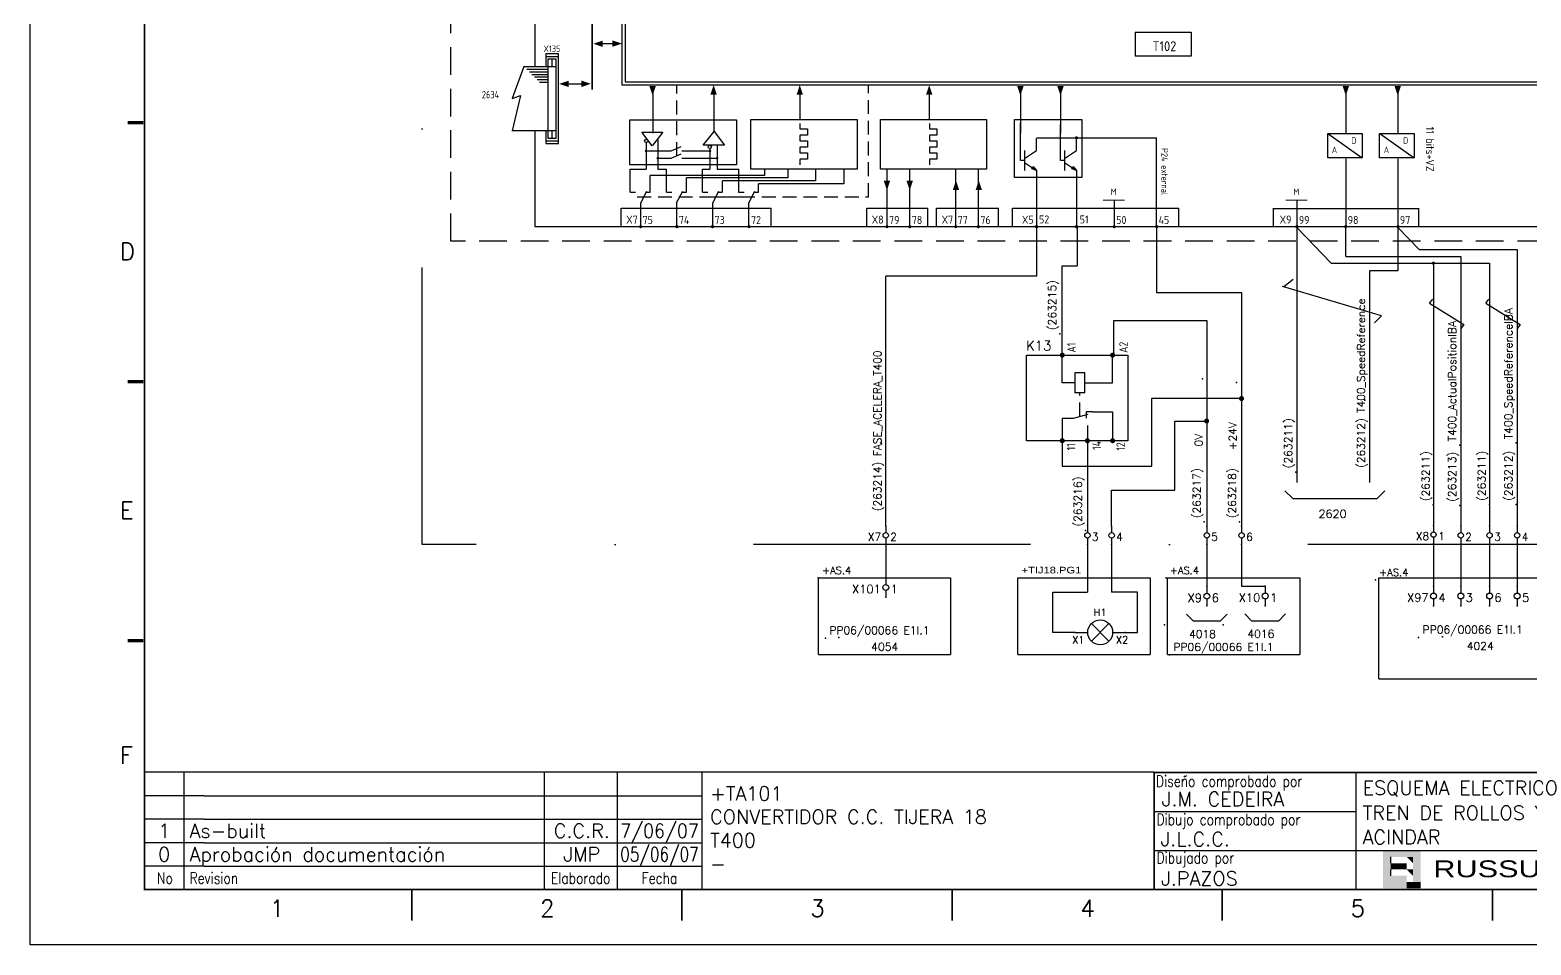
# Model space of a CAD drawing. Extents: x -25 to 1044, y -25744 to 292.
# Drawn here: x 56.4 to 327.5, y -5213.9 to -5048.8 of the extents above; entities that cross this region are included whole.
import ezdxf
from ezdxf.enums import TextEntityAlignment as Align

# ---------------------------------------------------------------- set-up
doc = ezdxf.new("R2010")
doc.units = 0
doc.header["$LTSCALE"] = 10
doc.header["$MEASUREMENT"] = 0
for name, pattern in [('DASHDOT', [1, 0.5, -0.25, 0, -0.25]), ('DASHED', [0.75, 0.5, -0.25]), ('HIDDEN', [0.375, 0.25, -0.125]), ('LTY1', [0])]:
    doc.linetypes.add(name, pattern=pattern)
doc.layers.get('0').update_dxf_attribs({"linetype": 'CONTINUOUS'})
for name, color, linetype in [('1', 7, 'CONTINUOUS'), ('10', 5, 'CONTINUOUS'), ('2', 7, 'CONTINUOUS'), ('3', 8, 'CONTINUOUS'), ('6', 7, 'DASHDOT'), ('8', 1, 'CONTINUOUS'), ('9', 6, 'CONTINUOUS'), ('ATRIBUTOS', 6, 'CONTINUOUS'), ('DIBUJO', 7, 'CONTINUOUS'), ('NODE', 7, 'CONTINUOUS')]:
    doc.layers.add(name, color=color, linetype=linetype)
doc.styles.add('DIN', font='DIN.shx', dxfattribs={"width": 0.85})
doc.styles.add('HELVETICA', font='HELV.SHX')
doc.styles.add('ISO', font='ISO')
doc.styles.add('LABEL', font='SIMPLEX', dxfattribs={"width": 0.8, "height": 4})
doc.styles.add('ROMANS', font='romans')
doc.styles.get("Standard").update_dxf_attribs({"font": 'simplex'})

# ---------------------------------------------------------------- blocks, each defined once
blk = doc.blocks.new('NOD', base_point=(237.5, 170))
at = {"layer": 'NODE'}
blk.add_point((237.5, 170), dxfattribs=at)
blk = doc.blocks.new('$PP313')
at = {"layer": '2'}
blk.add_blockref('NOD', (0, 0), dxfattribs=at)
at = {"layer": '8'}
blk.add_attdef('1A', (1, -3.325), '', height=2.15, dxfattribs=at)
at = {"layer": '9'}
blk.add_attdef('ID', (1, 1), '', height=2.15, dxfattribs=at)
blk = doc.blocks.new('ITEM')
at = {"layer": 'ATRIBUTOS', "style": 'HELVETICA', "width": 1.2}
blk.add_attdef('ITEM', (0, 1.25), '', height=2.5, dxfattribs=at)
blk = doc.blocks.new('$081001')
at = {"layer": '2'}
for p, q in [((0, 0), (3.75, 0)), ((4.85, -2.65), (10.15, 2.65)), ((4.85, 2.65), (10.15, -2.65)), ((11.25, 0), (15, 0))]:
    blk.add_line(p, q, dxfattribs=at)
blk.add_circle((7.5, 0), 3.75, dxfattribs=at)
for p in [(0, 0), (15, 0)]:
    blk.add_blockref('NOD', p, dxfattribs=at)
at = {"layer": '8'}
blk.add_attdef('1A', text='', height=2.15, dxfattribs=at).set_placement((2.75, -3.32), align=Align.RIGHT)
blk.add_attdef('2A', (12.25, -3.32), '', height=2.15, dxfattribs=at)
at = {"layer": '9'}
blk.add_attdef('ID', text='', height=2.15, dxfattribs=at).set_placement((7.5, 4.93), align=Align.CENTER)
blk = doc.blocks.new('$$PLD12C')
for p, q in [((0, 2.5), (0, 0.75)), ((0, -0.75), (0, -2.5))]:
    blk.add_line(p, q)
at = {"layer": '2'}
blk.add_circle((0, 0), 0.75, dxfattribs=at)
for p in [(0, 2.5), (0, -2.5)]:
    blk.add_blockref('NOD', p, dxfattribs=at)
at = {"layer": '8'}
blk.add_attdef('*A', (1.25, -1.5), '', height=2.15, dxfattribs=at)
at = {"layer": '9'}
blk.add_attdef('ID', text='', height=2.15, dxfattribs=at).set_placement((-1.25, -1.5), align=Align.RIGHT)
blk = doc.blocks.new('newcajec')
at = {"layer": '1'}
for p, q in [((179.4, 20.85), (0.13, 20.85)), ((7, 20.85), (7, 0)), ((71, 20.85), (71, 0)), ((84, 20.85), (84, 0.09)), ((99, 20.85), (99, 0)), ((184.64, 20.18), (184.81, 20.01)), ((184.81, 20.01), (185.18, 20.25)), ((215.2, 20.8), (215.2, 0)), ((10.6, 16.64), (0, 16.64)), ((10.6, 16.64), (99, 16.64)), ((179.4, 13.87), (215.2, 13.87)), ((10.6, 12.48), (0, 12.48)), ((10.6, 12.48), (99, 12.48)), ((10.6, 8.32), (0, 8.32)), ((10.6, 8.32), (99, 8.32)), ((179.4, 6.93), (267.63, 6.93)), ((10.6, 4.16), (0, 4.16)), ((10.6, 4.16), (99, 4.16))]:
    blk.add_line(p, q, dxfattribs=at)
at = {"layer": '1', "const_width": 0.3}
blk.add_lwpolyline([(0, 0), (0, 272.5), (383, 272.5), (383, 0)], close=True, dxfattribs=at)
at = {"layer": '1'}
for points in [[(-2.99, 136.23, 0.6, 0.6, 0), (-0.18, 136.23, 0.6, 0.6, 0)], [(-2.99, 90.23, 0.6, 0.6, 0), (-0.18, 90.23, 0.6, 0.6, 0)], [(-2.99, 44.23, 0.6, 0.6, 0), (-0.18, 44.23, 0.6, 0.6, 0)], [(383, 20.8, 0.3, 0.3, 0), (179.4, 20.8, 0.3, 0.3, 0), (179.4, 0, 0.3, 0.3, 0)], [(47.5, -5.5, 0.3, 0.3, 0), (47.5, -0.09, 0.3, 0.3, 0)], [(95.5, -5.5, 0.3, 0.3, 0), (95.5, -0.09, 0.3, 0.3, 0)], [(143.5, -5.5, 0.3, 0.3, 0), (143.5, -0.09, 0.3, 0.3, 0)], [(191.5, -5.5, 0.3, 0.3, 0), (191.5, -0.09, 0.3, 0.3, 0)], [(239.5, -5.5, 0.3, 0.3, 0), (239.5, -0.09, 0.3, 0.3, 0)]]:
    blk.add_lwpolyline(points, format="xyseb", dxfattribs=at)
at = {"layer": '2', "color": 14}
for p, q in [((221.42, 4.69), (221.42, 5.81)), ((221.42, 2.47), (221.42, 3.58))]:
    blk.add_line(p, q, dxfattribs=at)
for points in [[(220.05, 5.81), (220.05, 6.92), (226.74, 5.81), (226.74, 6.92)], [(221.42, 2.47), (220.05, 2.47), (221.42, 5.81), (220.05, 5.81)], [(224.25, 5.81), (225.37, 5.81), (225.37, 4.69)], [(225.37, 5.81), (226.74, 5.81), (225.37, 1.35), (226.74, 1.35)], [(221.42, 4.69), (224.25, 4.69), (221.42, 3.58), (224.25, 3.58)], [(224.25, 3.58), (225.37, 3.58), (225.37, 2.47)], [(224.25, 0.24), (224.25, 2.47), (220.05, 0.24), (220.05, 2.47)], [(226.74, 1.35), (226.74, 0.24), (224.25, 1.35), (224.25, 0.24)]]:
    blk.add_solid(points, dxfattribs=at)
at = {"layer": '1', "style": 'ROMANS'}
for s, p in [('D', (-4.37, 111.84)), ('E', (-4.37, 65.84)), ('F', (-4.37, 22.34)), ('1', (22.29, -4.82)), ('2', (70.29, -4.82)), ('3', (118.29, -4.82)), ('4', (166.29, -4.82)), ('5', (214.29, -4.82))]:
    blk.add_text(s, height=3, dxfattribs=at).set_placement(p)
at = {"layer": '1', "style": 'LABEL', "width": 0.8}
for s, p in [('Diseno comprobado por', (179.73, 18.27)), ('Dibujo comprobado por', (179.81, 11.47)), ('Dibujado por', (179.83, 4.64)), ('No', (2.23, 1.05)), ('Revision', (8, 1.05))]:
    blk.add_text(s, height=2, dxfattribs=at).set_placement(p)
for s, p in [('Elaborado', (77.5, 1.05)), ('Fecha', (91.5, 1.05))]:
    blk.add_text(s, height=2, dxfattribs=at).set_placement(p, align=Align.CENTER)
at = {"layer": '10', "style": 'ROMANS'}
for tag, p in [('REV41', (3.5, 18.74)), ('REV43', (77.7, 18.74)), ('REV31', (3.5, 14.58)), ('REV33', (77.7, 14.58)), ('REV21', (3.5, 10.42)), ('REV23', (77.7, 10.42)), ('REV11', (3.5, 6.27)), ('REV13', (77.7, 6.27))]:
    blk.add_attdef(tag, text='', height=2.5, dxfattribs=at).set_placement(p, align=Align.MIDDLE)
for tag, p, height in [('REV42', (8, 17.49), 2.5), ('DOCUMENTTYPE', (216.43, 16.8), 2.5), ('NOTA', (305.32, 15.8), 3), ('SHEETNAME1', (100.5, 15.83), 2.5), ('DESIGNCHECK', (180.74, 14.83), 2.5), ('REV32', (8, 13.33), 2.5), ('SHEETNAME2', (100.5, 11.67), 2.5), ('OBJECT', (216.43, 12.4), 2.5), ('REV22', (8, 9.17), 2.5), ('ORDER', (305.32, 7.3), 4.5), ('SHEETNAME3', (100.5, 7.51), 2.5), ('DRAWINGCHECK', (180.53, 7.71), 2.5), ('CUSTOMER', (216.43, 8.08), 2.5), ('REV12', (8, 5.01), 2.5), ('SHEETNAME4', (100.5, 3.35), 2.5), ('DOCUMENT_ID', (305.32, 0.93), 4.4), ('USER', (180.63, 0.71), 2.5), ('DEPARTMENT', (271.93, 1.05), 2.5)]:
    blk.add_attdef(tag, p, '', height=height, dxfattribs=at)
for tag, width, p, p2 in [('REV44', 1.221199, (84.53, 17.49), (98.48, 17.49)), ('REV34', 1.221199, (84.53, 13.33), (98.48, 13.33)), ('REV24', 1.221199, (84.53, 9.17), (98.48, 9.17)), ('REV14', 1.221199, (84.53, 5.01), (98.48, 5.01)), ('CREATED2', 7.039915, (282.71, 1.05), (301.14, 1.05))]:
    blk.add_attdef(tag, text='', height=2.5, dxfattribs=dict(at, width=width)).set_placement(p, p2, align=Align.FIT)
for tag, p in [('SHEET', (382, 7.43)), ('NEXTSHEET', (382, 0.5))]:
    blk.add_attdef(tag, text='', height=2.5, dxfattribs=at).set_placement(p, align=Align.RIGHT)
at = {"layer": 'DIBUJO', "color": 14, "style": 'HELVETICA', "width": 1.3}
blk.add_text('RUSSULA S.A.', height=3, dxfattribs=at).set_placement((229, 2.19))
blk = doc.blocks.new('PAGINA')
at = {"layer": '2'}
blk.add_blockref('NOD', (-1, -1), dxfattribs=at)
at = {"layer": '8', "style": 'ROMANS'}
blk.add_attdef('NPA', (0, -4.325), '', height=2, dxfattribs=at)
at = {"layer": '9', "style": 'ROMANS'}
blk.add_attdef('NP', (0, 0), '', height=2, dxfattribs=at)

msp = doc.modelspace()

# ---------------------------------------------------------------- linework, layer by layer
at = {"linetype": 'DASHED'}
for p, q in [((132.4, -5086.85), (132.4, -5015.16)), ((427.53, -5086.85), (132.4, -5086.85))]:
    msp.add_line(p, q, dxfattribs=at)
at = {"color": 3}
for p, q in [((163.33, -5058.68), (163.33, -5041.47)), ((163.9, -5042.05), (163.9, -5058.1)), ((256.01, -5049.12), (266.12, -5049.12)), ((256.01, -5049.12), (256.01, -5053.46)), ((266.12, -5049.12), (266.12, -5053.46)), ((266.12, -5053.46), (256.01, -5053.46)), ((163.9, -5058.1), (388.25, -5058.1)), ((388.83, -5058.68), (163.33, -5058.68)), ((163.15, -5080.9), (174.13, -5080.9)), ((163.15, -5084.25), (163.15, -5080.9)), ((171.18, -5080.9), (190.28, -5080.9)), ((190.28, -5084.25), (190.28, -5080.9)), ((207.56, -5080.9), (218.54, -5080.9)), ((207.56, -5084.25), (207.56, -5080.9)), ((218.54, -5084.25), (218.54, -5080.9)), ((220.1, -5080.9), (231.34, -5080.9)), ((220.1, -5084.25), (220.1, -5080.9)), ((231.34, -5084.25), (231.34, -5080.9)), ((233.86, -5080.9), (263.87, -5080.9)), ((233.86, -5084.25), (233.86, -5080.9)), ((263.87, -5084.25), (263.87, -5080.9)), ((281, -5084.25), (281, -5080.93)), ((281, -5080.95), (307.18, -5080.95)), ((307.22, -5084.25), (307.22, -5080.93)), ((236.37, -5107.44), (254.65, -5107.44)), ((236.37, -5122.9), (236.37, -5107.44)), ((254.65, -5107.44), (254.65, -5122.9)), ((254.65, -5122.9), (236.37, -5122.9))]:
    msp.add_line(p, q, dxfattribs=at)
for p, q in [((149.54, -5053.05), (149.54, -5055.36)), ((151.85, -5053.05), (149.54, -5053.05)), ((151.85, -5069.23), (151.85, -5053.05)), ((145.57, -5055.35), (151.4, -5055.35)), ((149.54, -5053.51), (151.85, -5053.51)), ((150, -5068.31), (150, -5053.97)), ((150, -5053.97), (151.39, -5053.97)), ((151.39, -5053.97), (151.39, -5068.31)), ((150, -5055.89), (146.13, -5055.89)), ((149.97, -5056.36), (146.59, -5056.36)), ((149.93, -5056.82), (147.06, -5056.82)), ((149.9, -5057.28), (147.52, -5057.28)), ((149.86, -5057.74), (147.98, -5057.74)), ((149.83, -5058.21), (148.44, -5058.21)), ((168.87, -5060.23), (168.87, -5067.38)), ((179.88, -5060.23), (179.88, -5064.93)), ((195.43, -5060.23), (195.43, -5064.93)), ((218.82, -5060.23), (218.82, -5064.93)), ((235.28, -5060.23), (235.28, -5067.38)), ((242.51, -5060.23), (242.51, -5067.38)), ((294.07, -5060.23), (294.07, -5067.38)), ((303.43, -5060.23), (303.43, -5067.38)), ((179.88, -5062.4), (179.88, -5067.11)), ((235.29, -5072.31), (235.29, -5065.57)), ((242.51, -5072.31), (242.51, -5065.8)), ((143.44, -5066.87), (151.4, -5066.87)), ((149.54, -5066.92), (149.54, -5069.23)), ((149.54, -5068.77), (151.85, -5068.77)), ((149.54, -5069.23), (151.85, -5069.23)), ((151.39, -5068.31), (150, -5068.31)), ((166.92, -5067.22), (170.71, -5067.22)), ((168.78, -5069.65), (166.92, -5067.22)), ((170.71, -5067.22), (168.78, -5069.65)), ((178, -5069.52), (179.94, -5067.08)), ((179.94, -5067.08), (181.8, -5069.52)), ((181.8, -5069.52), (178, -5069.52)), ((294.07, -5071.98), (294.07, -5084.23)), ((303.43, -5071.98), (303.43, -5084.23)), ((252.21, -5079.46), (252.21, -5084.14)), ((285.19, -5079.46), (285.19, -5084.14)), ((238.18, -5084.25), (238.18, -5093.19)), ((238.18, -5084.25), (238.18, -5090.86)), ((285.19, -5084.39), (291.39, -5090.87)), ((294.03, -5089.63), (294.03, -5084.25)), ((303.43, -5084.39), (307.27, -5088.4)), ((291.39, -5090.87), (313.35, -5090.87)), ((294.03, -5089.63), (314.8, -5089.63)), ((307.27, -5088.4), (324.99, -5088.4)), ((309.88, -5090.87), (309.88, -5135.84)), ((313.35, -5090.87), (320.01, -5090.87)), ((314.8, -5089.63), (314.8, -5135.84)), ((320.01, -5090.87), (320.01, -5135.84)), ((324.99, -5088.4), (324.99, -5135.84)), ((309.16, -5098.06), (309.73, -5097.32)), ((309.16, -5098.06), (315.38, -5101.91)), ((319.32, -5098.06), (319.89, -5097.32)), ((319.32, -5098.06), (325.54, -5101.91)), ((315.38, -5101.91), (314.9, -5102.56)), ((325.54, -5101.91), (325.07, -5102.56)), ((242.83, -5112.45), (242.83, -5107.44)), ((251.92, -5112.45), (251.92, -5107.44)), ((248.29, -5112.45), (251.92, -5112.45)), ((244.88, -5118.81), (247.51, -5118.1)), ((247.15, -5117.67), (247.15, -5118.81)), ((248.29, -5117.67), (247.15, -5117.67)), ((248.29, -5117.67), (251.92, -5117.67)), ((251.92, -5117.67), (251.92, -5122.9)), ((242.83, -5118.81), (244.88, -5118.81)), ((242.83, -5118.81), (242.83, -5122.9)), ((284.45, -5133.35), (283.05, -5131.96)), ((284.45, -5133.35), (299.69, -5133.35)), ((299.69, -5133.35), (301.09, -5131.96)), ((279.49, -5151.46), (279.49, -5152.7)), ((266.48, -5155.43), (265.25, -5154.2)), ((266.48, -5155.43), (271.4, -5155.43)), ((271.4, -5155.43), (272.63, -5154.2)), ((277.03, -5155.39), (275.8, -5154.16)), ((277.03, -5155.39), (281.94, -5155.39)), ((281.94, -5155.39), (283.17, -5154.16))]:
    msp.add_line(p, q)
at = {"linetype": 'Continuous'}
for p, q in [((145.57, -5055.35), (143.46, -5061.14)), ((145.01, -5060.56), (143.46, -5066.93)), ((143.46, -5061.14), (145.01, -5060.56)), ((245.1, -5112.45), (242.83, -5112.45)), ((246.92, -5110.63), (245.1, -5110.63)), ((245.1, -5110.63), (245.1, -5114.26)), ((246.92, -5114.26), (246.92, -5110.63)), ((246.92, -5112.45), (248.29, -5112.45)), ((246.92, -5114.26), (245.1, -5114.26)), ((247.38, -5120.17), (247.38, -5122.45))]:
    msp.add_line(p, q, dxfattribs=at)
at = {"linetype": 'LTY1'}
for p, q in [((238.18, -5070.49), (238.18, -5068.35)), ((238.2, -5068.21), (259.87, -5068.21)), ((245.4, -5070.49), (245.4, -5068.47)), ((236.01, -5071.94), (238.18, -5070.49)), ((236.01, -5070.49), (236.01, -5074.1)), ((243.23, -5071.94), (245.4, -5070.49)), ((243.23, -5070.49), (243.23, -5074.1)), ((236.01, -5072.31), (235.29, -5072.31)), ((236.01, -5072.66), (238.18, -5074.1)), ((237.31, -5073.82), (237.6, -5073.38)), ((238.18, -5074.1), (237.31, -5073.82)), ((237.6, -5073.38), (238.18, -5074.1)), ((238.18, -5074.11), (238.18, -5084.25)), ((243.23, -5072.31), (242.51, -5072.31)), ((243.23, -5072.66), (245.4, -5074.1)), ((244.53, -5073.82), (244.82, -5073.38)), ((245.4, -5074.1), (244.53, -5073.82)), ((244.82, -5073.38), (245.4, -5074.1)), ((245.4, -5074.13), (245.4, -5084.25))]:
    msp.add_line(p, q, dxfattribs=at)
at = {"color": 0}
msp.add_line((147.59, -5084.25), (418.67, -5084.25), dxfattribs=at)
at = {"linetype": 'HIDDEN'}
msp.add_line((246.01, -5118.5), (246.01, -5114.26), dxfattribs=at)
for points in [[(157.94, -5041.14, 0.289, 0.289, 0), (157.94, -5059.52, 0.289, 0.289, 0)], [(158.12, -5051.23, 0, 1.16, 0), (159.85, -5051.23, 1.16, 1.16, 0)], [(163.3, -5051.21, 0, 1.16, 0), (161.56, -5051.21, 1.16, 1.16, 0)], [(150.69, -5053.97, 0.231, 0.231, 0), (150.69, -5055.36, 0.231, 0.231, 0)], [(151.98, -5058.48, 0, 1.16, 0), (153.71, -5058.48, 1.16, 1.16, 0)], [(157.71, -5058.46, 0, 1.16, 0), (155.98, -5058.46, 1.16, 1.16, 0)], [(168.84, -5060.6, 0, 1.16, 0), (168.84, -5058.87, 1.16, 1.16, 0)], [(179.86, -5058.69, 0, 1.16, 0), (179.86, -5060.43, 1.16, 1.16, 0)], [(195.42, -5058.69, 0, 1.16, 0), (195.42, -5060.43, 1.16, 1.16, 0)], [(218.8, -5058.69, 0, 1.16, 0), (218.8, -5060.43, 1.16, 1.16, 0)], [(235.26, -5060.6, 0, 1.16, 0), (235.26, -5058.87, 1.16, 1.16, 0)], [(242.52, -5060.6, 0, 1.16, 0), (242.52, -5058.87, 1.16, 1.16, 0)], [(294.05, -5060.6, 0, 1.16, 0), (294.05, -5058.87, 1.16, 1.16, 0)], [(303.41, -5060.6, 0, 1.16, 0), (303.41, -5058.87, 1.16, 1.16, 0)], [(150.69, -5066.92, 0.231, 0.231, 0), (150.69, -5068.31, 0.231, 0.231, 0)], [(211.17, -5077.7, 0, 1.16, 0), (211.17, -5075.97, 1.16, 1.16, 0)], [(215.28, -5077.7, 0, 1.16, 0), (215.28, -5075.97, 1.16, 1.16, 0)], [(223.64, -5075.91, 0, 1.16, 0), (223.64, -5077.65, 1.16, 1.16, 0)], [(227.75, -5075.91, 0, 1.16, 0), (227.75, -5077.65, 1.16, 1.16, 0)]]:
    msp.add_lwpolyline(points, format="xyseb")
for points in [[(245.25, -5068.21, 0.289, 0.289, 1), (245.54, -5068.21, 0.289, 0.289, 1)], [(166.53, -5084.25, 0.289, 0.289, 1), (166.82, -5084.25, 0.289, 0.289, 1)], [(173.08, -5084.25, 0.289, 0.289, 1), (173.37, -5084.25, 0.289, 0.289, 1)], [(179.52, -5084.25, 0.289, 0.289, 1), (179.81, -5084.25, 0.289, 0.289, 1)], [(186.11, -5084.25, 0.289, 0.289, 1), (186.4, -5084.25, 0.289, 0.289, 1)], [(211.04, -5084.25, 0.289, 0.289, 1), (211.32, -5084.25, 0.289, 0.289, 1)], [(215.15, -5084.25, 0.289, 0.289, 1), (215.44, -5084.25, 0.289, 0.289, 1)], [(223.43, -5084.25, 0.289, 0.289, 1), (223.71, -5084.25, 0.289, 0.289, 1)], [(227.54, -5084.25, 0.289, 0.289, 1), (227.83, -5084.25, 0.289, 0.289, 1)], [(238.03, -5084.25, 0.289, 0.289, 1), (238.32, -5084.25, 0.289, 0.289, 1)], [(245.25, -5084.25, 0.289, 0.289, 1), (245.54, -5084.25, 0.289, 0.289, 1)], [(252.07, -5084.25, 0.289, 0.289, 1), (252.36, -5084.25, 0.289, 0.289, 1)], [(259.72, -5084.25, 0.289, 0.289, 1), (260.01, -5084.25, 0.289, 0.289, 1)], [(285.05, -5084.25, 0.289, 0.289, 1), (285.34, -5084.25, 0.289, 0.289, 1)], [(293.88, -5084.25, 0.289, 0.289, 1), (294.17, -5084.25, 0.289, 0.289, 1)], [(303.31, -5084.25, 0.289, 0.289, 1), (303.6, -5084.25, 0.289, 0.289, 1)], [(309.73, -5090.86, 0.289, 0.289, 1), (310.02, -5090.86, 0.289, 0.289, 1)]]:
    msp.add_lwpolyline(points, format="xyseb", close=True)
at = {"linetype": 'Continuous'}
for points in [[(242.83, -5107.67, 0.455, 0.455, 1), (242.83, -5107.22, 0.455, 0.455, 1)], [(251.92, -5107.67, 0.455, 0.455, 1), (251.92, -5107.22, 0.455, 0.455, 1)], [(275.2, -5115.52, 0.455, 0.455, 1), (275.2, -5115.06, 0.455, 0.455, 1)], [(268.91, -5119.56, 0.455, 0.455, 1), (268.91, -5119.11, 0.455, 0.455, 1)], [(242.83, -5123.13, 0.455, 0.455, 1), (242.83, -5122.67, 0.455, 0.455, 1)], [(247.38, -5123.13, 0.455, 0.455, 1), (247.38, -5122.67, 0.455, 0.455, 1)], [(251.92, -5123.13, 0.455, 0.455, 1), (251.92, -5122.67, 0.455, 0.455, 1)]]:
    msp.add_lwpolyline(points, format="xyseb", close=True, dxfattribs=at)
at = {"layer": '2', "linetype": 'DASHDOT', "ltscale": 10}
for p, q in [((127.24, -5141.61), (127.24, -4968.17)), ((437.27, -5141.61), (127.24, -5141.61))]:
    msp.add_line(p, q, dxfattribs=at)
at = {"layer": '2'}
for p, q in [((159.14, -5051.21), (161.57, -5051.21)), ((153.73, -5058.46), (155.98, -5058.46)), ((195.46, -5065.63), (195.46, -5066.6)), ((195.46, -5066.6), (196.8, -5066.6)), ((196.8, -5066.6), (196.8, -5067.72)), ((218.84, -5065.63), (218.84, -5066.6)), ((218.84, -5066.6), (220.18, -5066.6)), ((220.18, -5066.6), (220.18, -5067.72)), ((167.7, -5069.08), (167.7, -5073.89)), ((169.77, -5068.53), (169.77, -5073.89)), ((196.8, -5067.72), (195.46, -5067.72)), ((195.46, -5067.79), (195.46, -5068.76)), ((195.46, -5068.76), (196.8, -5068.76)), ((196.8, -5068.76), (196.8, -5069.88)), ((220.18, -5067.72), (218.84, -5067.72)), ((218.84, -5067.79), (218.84, -5068.76)), ((218.84, -5068.76), (220.18, -5068.76)), ((220.18, -5068.76), (220.18, -5069.88)), ((259.87, -5084.28), (259.87, -5068.21)), ((290.8, -5067.46), (297.02, -5071.82)), ((300.16, -5067.46), (306.38, -5071.82)), ((167.71, -5070.58), (172.22, -5070.58)), ((169.77, -5071.89), (172.22, -5071.89)), ((172.22, -5070.58), (174.01, -5069.8)), ((172.22, -5071.89), (174.01, -5071.11)), ((174.11, -5070.58), (179.2, -5070.58)), ((174.14, -5071.89), (180.55, -5071.89)), ((179.2, -5070.16), (179.2, -5073.89)), ((180.53, -5069.57), (180.53, -5073.89)), ((196.8, -5069.88), (195.46, -5069.88)), ((195.46, -5069.95), (195.46, -5070.92)), ((195.46, -5070.92), (196.8, -5070.92)), ((196.8, -5070.92), (196.8, -5072.04)), ((220.18, -5069.88), (218.84, -5069.88)), ((218.84, -5069.95), (218.84, -5070.92)), ((218.84, -5070.92), (220.18, -5070.92)), ((220.18, -5070.92), (220.18, -5072.04)), ((164.81, -5078.05), (164.81, -5073.89)), ((164.81, -5073.89), (167.7, -5073.89)), ((169.77, -5073.89), (171.37, -5073.89)), ((171.37, -5078.05), (171.37, -5073.89)), ((177.83, -5078.05), (177.83, -5073.89)), ((177.83, -5073.89), (179.2, -5073.89)), ((180.53, -5073.89), (184.39, -5073.89)), ((184.39, -5078.05), (184.39, -5073.89)), ((189.06, -5073.84), (189.06, -5074.99)), ((193.24, -5073.85), (193.24, -5075.42)), ((196.8, -5072.04), (195.46, -5072.04)), ((195.46, -5072.11), (195.46, -5073.08)), ((198.29, -5073.85), (198.29, -5075.96)), ((203.38, -5073.85), (203.38, -5076.55)), ((211.21, -5084.16), (211.21, -5073.86)), ((215.32, -5084.16), (215.32, -5073.86)), ((220.18, -5072.04), (218.84, -5072.04)), ((218.84, -5072.11), (218.84, -5073.08)), ((223.6, -5084.16), (223.6, -5073.86)), ((227.71, -5084.16), (227.71, -5073.86)), ((189.06, -5074.99), (168.42, -5074.99)), ((168.42, -5078.05), (168.42, -5074.99)), ((193.24, -5075.42), (174.95, -5075.42)), ((174.95, -5078.05), (174.95, -5075.42)), ((198.29, -5075.96), (181.44, -5075.96)), ((181.44, -5078.05), (181.44, -5075.96)), ((203.38, -5076.55), (187.98, -5076.55)), ((187.98, -5078.05), (187.98, -5076.55)), ((164.81, -5078.05), (165.78, -5078.05)), ((166.69, -5079.95), (167.81, -5077.83)), ((166.69, -5084.28), (166.69, -5079.99)), ((167.53, -5078.05), (168.41, -5078.05)), ((171.36, -5078.05), (172.33, -5078.05)), ((173.18, -5079.95), (174.3, -5077.83)), ((173.2, -5084.09), (173.2, -5079.99)), ((174.08, -5078.05), (174.96, -5078.05)), ((177.83, -5078.05), (178.8, -5078.05)), ((179.71, -5079.95), (180.83, -5077.83)), ((179.72, -5084.28), (179.72, -5079.99)), ((180.55, -5078.05), (181.43, -5078.05)), ((184.38, -5078.05), (185.35, -5078.05)), ((186.2, -5079.95), (187.32, -5077.83)), ((186.22, -5084.09), (186.22, -5079.99)), ((187.11, -5078.05), (187.99, -5078.05)), ((303.43, -5080.95), (303.43, -5092.24)), ((259.87, -5084.25), (259.87, -5089.7)), ((303.43, -5092.24), (298.3, -5092.24)), ((241.14, -5150.22), (247.38, -5150.22)), ((241.14, -5157.5), (241.14, -5150.22)), ((256.44, -5157.5), (256.44, -5150.22)), ((245.18, -5157.5), (241.14, -5157.5)), ((254.18, -5157.5), (256.44, -5157.5))]:
    msp.add_line(p, q, dxfattribs=at)
at = {"layer": '2', "linetype": 'HIDDEN'}
for p, q in [((173.22, -5071.48), (173.22, -5058.68)), ((207.85, -5078.89), (207.85, -5058.68)), ((166.07, -5078.89), (207.85, -5078.89)), ((179.09, -5078.89), (187.32, -5078.89))]:
    msp.add_line(p, q, dxfattribs=at)
at = {"layer": '2', "color": 7}
for p, q in [((285.19, -5084.02), (285.19, -5130.47)), ((298.3, -5092.24), (298.3, -5130.47)), ((300.51, -5100.33), (282.62, -5095.07)), ((282.87, -5095.07), (284.51, -5093.76)), ((299.2, -5101.64), (300.51, -5100.33))]:
    msp.add_line(p, q, dxfattribs=at)
at = {"layer": '2'}
for points in [[(164.71, -5064.97), (183.97, -5064.97), (183.97, -5073.11), (164.71, -5073.11)], [(186.6, -5064.93), (205.79, -5064.93), (205.79, -5073.86), (186.6, -5073.86)], [(209.99, -5064.93), (229.17, -5064.93), (229.17, -5073.86), (209.99, -5073.86)], [(234.18, -5064.93), (246.39, -5064.93), (246.39, -5075.36), (234.18, -5075.36)], [(290.79, -5067.46), (297.02, -5067.46), (297.02, -5071.82), (290.79, -5071.82)], [(300.15, -5067.46), (306.38, -5067.46), (306.38, -5071.82), (300.15, -5071.82)]]:
    msp.add_lwpolyline(points, close=True, dxfattribs=at)
at = {"layer": '2', "const_width": 0.197}
for points in [[(167.53, -5070.57, 1), (167.79, -5070.57, 1)], [(169.64, -5071.88, 1), (169.9, -5071.88, 1)], [(179.07, -5070.61, 1), (179.33, -5070.61, 1)], [(180.38, -5071.89, 1), (180.64, -5071.89, 1)]]:
    msp.add_lwpolyline(points, format="xyb", close=True, dxfattribs=at)
for points in [[(254.12, -5079.46), (250.19, -5079.46)], [(287.1, -5079.46), (283.18, -5079.46)]]:
    msp.add_lwpolyline(points, dxfattribs=at)
at = {"layer": '2'}
for centre in [(167.7, -5068.78), (179.17, -5069.87)]:
    msp.add_circle(centre, 0.301, dxfattribs=at)
at = {"layer": '3', "color": 0}
for p, q in [((147.59, -5046.03), (147.59, -5055.36)), ((147.59, -5066.91), (147.59, -5084.25))]:
    msp.add_line(p, q, dxfattribs=at)
at = {"layer": '6', "ltscale": 10}
for p, q in [((198.78, -5147.63), (222.67, -5147.63)), ((198.78, -5161.47), (198.78, -5147.63)), ((222.67, -5147.63), (222.67, -5161.47)), ((234.81, -5147.63), (258.71, -5147.63)), ((234.81, -5161.47), (234.81, -5147.63)), ((258.71, -5147.63), (258.71, -5161.47)), ((261.81, -5147.63), (285.71, -5147.63)), ((261.81, -5161.47), (261.81, -5147.63)), ((285.71, -5147.63), (285.71, -5161.47)), ((300.01, -5147.63), (336.53, -5147.63)), ((300.01, -5165.9), (300.01, -5147.63)), ((198.78, -5161.47), (222.67, -5161.47)), ((234.81, -5161.47), (258.71, -5161.47)), ((261.81, -5161.47), (285.71, -5161.47)), ((300.01, -5165.9), (336.53, -5165.9))]:
    msp.add_line(p, q, dxfattribs=at)
at = {"layer": 'DIBUJO'}
for p, q in [((245.54, -5084.25), (245.54, -5091.33)), ((259.87, -5089.7), (259.87, -5096.12)), ((238.18, -5093.19), (210.95, -5093.19)), ((210.95, -5138.35), (210.95, -5093.19)), ((242.83, -5107.22), (242.83, -5091.33)), ((242.83, -5091.33), (245.54, -5091.33)), ((259.87, -5096.12), (275.22, -5096.12)), ((275.22, -5096.12), (275.22, -5126.54)), ((252.15, -5107.44), (252.15, -5101.17)), ((252.15, -5101.17), (268.94, -5101.17)), ((268.94, -5101.17), (268.94, -5126.54)), ((258.98, -5127.48), (258.98, -5115.24)), ((258.98, -5115.24), (275.22, -5115.24)), ((263.17, -5131.85), (263.17, -5119.37)), ((263.17, -5119.37), (268.94, -5119.37)), ((242.83, -5122.9), (242.83, -5127.48)), ((247.38, -5122.9), (247.38, -5139.49)), ((242.83, -5127.48), (258.98, -5127.48)), ((268.94, -5126.54), (268.94, -5130.47)), ((275.22, -5126.54), (275.22, -5130.47)), ((268.94, -5130.47), (268.94, -5138.35)), ((275.22, -5130.47), (275.22, -5138.35)), ((251.75, -5138.35), (251.75, -5131.85)), ((251.75, -5131.85), (263.17, -5131.85)), ((309.88, -5135.84), (309.88, -5138.22)), ((314.8, -5135.84), (314.8, -5139.49)), ((320.01, -5135.84), (320.01, -5139.49)), ((324.99, -5135.84), (324.99, -5139.49)), ((210.95, -5141.61), (210.95, -5147.63)), ((247.38, -5141.61), (247.38, -5150.22)), ((251.75, -5141.61), (251.75, -5150.22)), ((268.94, -5141.61), (268.94, -5149.21)), ((275.22, -5141.61), (275.22, -5149.17)), ((309.88, -5141.61), (309.88, -5150.4)), ((314.8, -5141.61), (314.8, -5150.4)), ((320.01, -5141.61), (320.01, -5150.4)), ((324.99, -5141.61), (324.99, -5150.4)), ((256.44, -5150.22), (251.75, -5150.22)), ((275.22, -5149.17), (279.49, -5149.17)), ((309.88, -5151.46), (309.88, -5152.02)), ((314.8, -5151.46), (314.8, -5152.02)), ((320.01, -5151.46), (320.01, -5152.02)), ((324.99, -5151.46), (324.99, -5152.02))]:
    msp.add_line(p, q, dxfattribs=at)
msp.add_lwpolyline([(56.4, -4916.94), (476.4, -4916.94), (476.4, -5213.94), (56.4, -5213.94), (56.4, -4916.94)], dxfattribs=at)

# ---------------------------------------------------------------- block references
ref = msp.add_blockref('$PP313', (242.37, -5103.61), dxfattribs=dict(xscale=0.6627734800219391, yscale=0.6627734800219391, zscale=0.6627734800219391, rotation=90))
ref.add_attrib('ID', '(263215)', (241.71, -5102.94), dxfattribs={"layer": '9', "height": 1.425, "rotation": 90, "style": 'ROMANS'})
ref = msp.add_blockref('$PP313', (297.49, -5115.58), dxfattribs=dict(xscale=0.6568639771137149, yscale=0.6568639771137149, zscale=0.6568639771137149, rotation=90))
ref.add_attrib('ID', '(263212) T400_SpeedReference', (297.49, -5127.81), dxfattribs={"layer": '9', "height": 1.4123, "rotation": 90, "style": 'ROMANS'})
ref = msp.add_blockref('$PP313', (324.78, -5123.3), dxfattribs=dict(xscale=0.6627734800219598, yscale=0.6627734800219598, zscale=0.6627734800219598, rotation=90))
ref.add_attrib('ID', 'T400_SpeedReferenceIBA', (324.12, -5122.63), dxfattribs={"layer": '9', "height": 1.425, "rotation": 90, "style": 'ROMANS'})
ref = msp.add_blockref('$PP313', (314.62, -5123.68), dxfattribs=dict(xscale=0.6627734800220528, yscale=0.6627734800220528, zscale=0.6627734800220528, rotation=90))
ref.add_attrib('ID', 'T400_ActualPositionIBA', (313.95, -5123.02), dxfattribs={"layer": '9', "height": 1.425, "rotation": 90, "style": 'ROMANS'})
ref = msp.add_blockref('$PP313', (210.16, -5123.41), dxfattribs=dict(xscale=0.656863977113686, yscale=0.656863977113686, zscale=0.656863977113686, rotation=90))
ref.add_attrib('ID', '(263214) FASE_ACELERA_T400', (210.16, -5135.64), dxfattribs={"layer": '9', "height": 1.4123, "rotation": 90, "style": 'ROMANS'})
ref = msp.add_blockref('$PP313', (268.17, -5111.7), dxfattribs=dict(xscale=0.656863977113686, yscale=0.656863977113686, zscale=0.656863977113686, rotation=90))
ref.add_attrib('ID', '0V', (268.17, -5123.93), dxfattribs={"layer": '9', "height": 1.412, "rotation": 90, "style": 'ROMANS'})
ref = msp.add_blockref('$PP313', (274.31, -5112.38), dxfattribs=dict(xscale=0.656863977113686, yscale=0.656863977113686, zscale=0.656863977113686, rotation=90))
ref.add_attrib('ID', '+24V', (274.31, -5124.61), dxfattribs={"layer": '9', "height": 1.412, "rotation": 90, "style": 'ROMANS'})
ref = msp.add_blockref('$PP313', (285, -5128.55), dxfattribs=dict(xscale=0.6627734800219391, yscale=0.6627734800219391, zscale=0.6627734800219391, rotation=90))
ref.add_attrib('ID', '(263211)', (284.34, -5127.89), dxfattribs={"layer": '9', "height": 1.425, "rotation": 90, "style": 'ROMANS'})
ref = msp.add_blockref('$PP313', (309.83, -5134.49), dxfattribs=dict(xscale=0.6627734800219598, yscale=0.6627734800219598, zscale=0.6627734800219598, rotation=90))
ref.add_attrib('ID', '(263211)', (309.17, -5133.83), dxfattribs={"layer": '9', "height": 1.425, "rotation": 90, "style": 'ROMANS'})
ref = msp.add_blockref('$PP313', (314.62, -5134.61), dxfattribs=dict(xscale=0.6627734800220528, yscale=0.6627734800220528, zscale=0.6627734800220528, rotation=90))
ref.add_attrib('ID', '(263213)', (313.95, -5133.94), dxfattribs={"layer": '9', "height": 1.425, "rotation": 90, "style": 'ROMANS'})
ref = msp.add_blockref('$PP313', (319.97, -5134.43), dxfattribs=dict(xscale=0.6627734800219598, yscale=0.6627734800219598, zscale=0.6627734800219598, rotation=90))
ref.add_attrib('ID', '(263211)', (319.3, -5133.76), dxfattribs={"layer": '9', "height": 1.425, "rotation": 90, "style": 'ROMANS'})
ref = msp.add_blockref('$PP313', (324.78, -5134.43), dxfattribs=dict(xscale=0.6627734800219598, yscale=0.6627734800219598, zscale=0.6627734800219598, rotation=90))
ref.add_attrib('ID', '(263212)', (324.12, -5133.76), dxfattribs={"layer": '9', "height": 1.425, "rotation": 90, "style": 'ROMANS'})
ref = msp.add_blockref('$PP313', (268.48, -5137.57), dxfattribs=dict(xscale=0.6627734800219391, yscale=0.6627734800219391, zscale=0.6627734800219391, rotation=90))
ref.add_attrib('ID', '(263217)', (267.81, -5136.91), dxfattribs={"layer": '9', "height": 1.425, "rotation": 90, "style": 'ROMANS'})
ref = msp.add_blockref('$PP313', (274.85, -5137.57), dxfattribs=dict(xscale=0.6627734800219391, yscale=0.6627734800219391, zscale=0.6627734800219391, rotation=90))
ref.add_attrib('ID', '(263218)', (274.19, -5136.91), dxfattribs={"layer": '9', "height": 1.425, "rotation": 90, "style": 'ROMANS'})
ref = msp.add_blockref('$PP313', (247.01, -5139.08), dxfattribs=dict(xscale=0.6627734800219391, yscale=0.6627734800219391, zscale=0.6627734800219391, rotation=90))
ref.add_attrib('ID', '(263216)', (246.35, -5138.41), dxfattribs={"layer": '9', "height": 1.425, "rotation": 90, "style": 'ROMANS'})
ref = msp.add_blockref('PAGINA', (199.43, -5146.97), dxfattribs=dict(xscale=0.6568639771135827, yscale=0.6568639771135827, zscale=0.6568639771135827))
ref.add_attrib('NP', '+AS.4', (199.43, -5146.97), dxfattribs={"layer": '9', "height": 1.314, "style": 'ROMANS'})
at = {"xscale": 0.4800334670120471, "yscale": 0.4800334670120471, "zscale": 0.6000418337647777}
msp.add_blockref('ITEM', (235.48, -5147.46), dxfattribs=at).add_auto_attribs({'ITEM': '+TIJ18.PG1'})
ref = msp.add_blockref('PAGINA', (262.25, -5146.97), dxfattribs=dict(xscale=0.6568639771135827, yscale=0.6568639771135827, zscale=0.6568639771135827))
ref.add_attrib('NP', '+AS.4', (262.25, -5146.97), dxfattribs={"layer": '9', "height": 1.314, "style": 'ROMANS'})
ref = msp.add_blockref('PAGINA', (300.05, -5147.33), dxfattribs=dict(xscale=0.6568639771135827, yscale=0.6568639771135827, zscale=0.6568639771135827))
ref.add_attrib('NP', '+AS.4', (300.05, -5147.33), dxfattribs={"layer": '9', "height": 1.314, "style": 'ROMANS'})
ref = msp.add_blockref('PAGINA', (307.91, -5157.71), dxfattribs=dict(xscale=0.710186072823135, yscale=0.710186072823135, zscale=0.710186072823135))
ref.add_attrib('NP', 'PP06/00066 E1I.1', (307.91, -5157.71), dxfattribs={"layer": '9', "height": 1.4204, "style": 'ROMANS'})
ref = msp.add_blockref('PAGINA', (200.76, -5157.86), dxfattribs=dict(xscale=0.710186072823135, yscale=0.710186072823135, zscale=0.710186072823135))
ref.add_attrib('NP', 'PP06/00066 E1I.1', (200.76, -5157.86), dxfattribs={"layer": '9', "height": 1.4204, "style": 'ROMANS'})
ref = msp.add_blockref('PAGINA', (203.18, -5157.73), dxfattribs=dict(xscale=0.710186072823135, yscale=0.710186072823135, zscale=0.710186072823135))
ref.add_attrib('NPA', '4054', (208.33, -5160.81), dxfattribs={"layer": '8', "height": 1.42, "style": 'ROMANS'})
ref = msp.add_blockref('PAGINA', (262.03, -5155.45), dxfattribs=dict(xscale=0.710186072823135, yscale=0.710186072823135, zscale=0.710186072823135))
ref.add_attrib('NPA', '4018', (265.73, -5158.52), dxfattribs={"layer": '8', "height": 1.42, "style": 'ROMANS'})
ref = msp.add_blockref('PAGINA', (272.58, -5155.41), dxfattribs=dict(xscale=0.710186072823135, yscale=0.710186072823135, zscale=0.710186072823135))
ref.add_attrib('NPA', '4016', (276.27, -5158.48), dxfattribs={"layer": '8', "height": 1.42, "style": 'ROMANS'})
ref = msp.add_blockref('PAGINA', (312.19, -5157.59), dxfattribs=dict(xscale=0.710186072823135, yscale=0.710186072823135, zscale=0.710186072823135))
ref.add_attrib('NPA', '4024', (315.89, -5160.66), dxfattribs={"layer": '8', "height": 1.42, "style": 'ROMANS'})
ref = msp.add_blockref('PAGINA', (262.9, -5160.85), dxfattribs=dict(xscale=0.710186072823135, yscale=0.710186072823135, zscale=0.710186072823135))
ref.add_attrib('NP', 'PP06/00066 E1I.1', (262.9, -5160.85), dxfattribs={"layer": '9', "height": 1.4204, "style": 'ROMANS'})
at = {"layer": '2', "color": 7}
ref = msp.add_blockref('newcajec', (77.07, -5203.94), dxfattribs=dict(at, xscale=1.01651376146789, yscale=1.01651376146789, zscale=1.01651376146789))
ref.add_attrib('REV24', '7/06/07', dxfattribs={"layer": '10', "height": 2.541, "style": 'ROMANS', "width": 0.831455}).set_placement((162.99, -5194.61), (177.18, -5194.61), align=Align.FIT)
ref.add_attrib('SHEETNAME3', 'T400', (179.23, -5196.31), dxfattribs={"layer": '10', "height": 2.541, "style": 'ROMANS'})
ref.add_attrib('SHEETNAME2', 'CONVERTIDOR C.C. TIJERA 18', (179.23, -5192.08), dxfattribs={"layer": '10', "height": 2.5413, "style": 'ROMANS'})
ref.add_attrib('SHEETNAME1', '+TA101', (179.23, -5187.85), dxfattribs={"layer": '10', "height": 2.541, "style": 'ROMANS'})
ref.add_attrib('USER', 'J.PAZOS', (260.69, -5203.22), dxfattribs={"layer": '10', "height": 2.541, "style": 'ROMANS'})
ref.add_attrib('DRAWINGCHECK', 'J.L.C.C.', (260.59, -5196.09), dxfattribs={"layer": '10', "height": 2.541, "style": 'ROMANS'})
ref.add_attrib('DESIGNCHECK', 'J.M. CEDEIRA', (260.8, -5188.86), dxfattribs={"layer": '10', "height": 2.5413, "style": 'ROMANS'})
ref.add_attrib('REV22', 'As-built', (85.21, -5194.61), dxfattribs={"layer": '10', "height": 2.541, "style": 'ROMANS'})
ref.add_attrib('REV12', 'Aprobación documentación', (85.21, -5198.84), dxfattribs={"layer": '10', "height": 2.5413, "style": 'ROMANS'})
ref.add_attrib('REV21', '1', dxfattribs={"layer": '10', "height": 2.54, "style": 'ROMANS'}).set_placement((80.63, -5193.34), align=Align.MIDDLE)
ref.add_attrib('REV11', '0', dxfattribs={"layer": '10', "height": 2.54, "style": 'ROMANS'}).set_placement((80.63, -5197.57), align=Align.MIDDLE)
ref.add_attrib('SHEETNAME4', '-', (179.23, -5200.54), dxfattribs={"layer": '10', "height": 2.54, "style": 'ROMANS'})
ref.add_attrib('REV14', '05/06/07', dxfattribs={"layer": '10', "height": 2.541, "style": 'ROMANS', "width": 0.728168}).set_placement((162.99, -5198.84), (177.18, -5198.84), align=Align.FIT)
ref.add_attrib('REV23', 'C.C.R.', dxfattribs={"layer": '10', "height": 2.541, "style": 'ROMANS'}).set_placement((156.06, -5193.34), align=Align.MIDDLE)
ref.add_attrib('REV13', 'JMP', dxfattribs={"layer": '10', "height": 2.541, "style": 'ROMANS'}).set_placement((156.06, -5197.57), align=Align.MIDDLE)
ref.add_attrib('CUSTOMER', 'ACINDAR', (297.08, -5195.72), dxfattribs={"layer": '10', "height": 2.541, "style": 'ROMANS'})
ref.add_attrib('OBJECT', 'TREN DE ROLLOS Y BARRAS', (297.08, -5191.33), dxfattribs={"layer": '10', "height": 2.5413, "style": 'ROMANS'})
ref.add_attrib('DOCUMENTTYPE', 'ESQUEMA ELECTRICO', (297.08, -5186.86), dxfattribs={"layer": '10', "height": 2.5413, "style": 'ROMANS'})
for p, xscale, yscale, zscale, values in [((210.95, -5139.98), 0.6513222271171373, 0.6513222271171373, 0.6513222271171373, {'ID': 'X7', '*A': '2'}), ((247.38, -5139.98), 0.6513222271171797, 0.6513222271171797, 0.6513222271171797, {'*A': '3'}), ((251.75, -5139.98), 0.6513222271171797, 0.6513222271171797, 0.6513222271171797, {'*A': '4'}), ((268.94, -5139.98), 0.6513222271171373, 0.6513222271171373, 0.6513222271171373, {'*A': '5'}), ((275.22, -5139.98), 0.6513222271171373, 0.6513222271171373, 0.6513222271171373, {'*A': '6'}), ((309.88, -5139.85), 0.6513222271171373, 0.6513222271171373, 0.6513222271171373, {'ID': 'X8', '*A': '1'}), ((314.8, -5139.98), 0.6513222271171373, 0.6513222271171373, 0.6513222271171373, {'*A': '2'}), ((320.01, -5139.98), 0.6513222271171373, 0.6513222271171373, 0.6513222271171373, {'*A': '3'}), ((324.99, -5139.98), 0.6513222271171373, 0.6513222271171373, 0.6513222271171373, {'*A': '4'}), ((210.95, -5149.39), 0.7041944614641076, 0.7041944614641076, 0.7041944614641076, {'ID': 'X101', '*A': '1'}), ((268.94, -5150.97), 0.7041944614641076, 0.7041944614641076, 0.7041944614641076, {'ID': 'X9', '*A': '6'}), ((279.49, -5150.93), 0.7041944614641076, 0.7041944614641076, 0.7041944614641076, {'ID': 'X10', '*A': '1'}), ((309.88, -5150.93), 0.7041944614641076, 0.7041944614641076, 0.7041944614641076, {'ID': 'X97', '*A': '4'}), ((314.8, -5150.93), 0.7041944614641076, 0.7041944614641076, 0.7041944614641076, {'*A': '3'}), ((320.01, -5150.93), 0.7041944614641076, 0.7041944614641076, 0.7041944614641076, {'*A': '6'}), ((324.99, -5150.93), 0.7041944614641076, 0.7041944614641076, 0.7041944614641076, {'*A': '5'})]:
    msp.add_blockref('$$PLD12C', p, dxfattribs=dict(at, xscale=xscale, yscale=yscale, zscale=zscale)).add_auto_attribs(values)
at = {"layer": '2', "xscale": 0.6000418337646454, "yscale": 0.6000418337646454, "zscale": 0.6000418337646454}
msp.add_blockref('$081001', (245.18, -5157.5), dxfattribs=at).add_auto_attribs({'ID': 'H1', '1A': 'X1', '2A': 'X2'})

# ---------------------------------------------------------------- texts
at = {"style": 'ISO'}
for s, height, p in [('X135', 1.156, (150.67, -5052.71)), ('T102', 1.806, (261.28, -5052.58)), ('M', 1.16, (252.11, -5078.54)), ('M', 1.16, (285.09, -5078.54))]:
    msp.add_text(s, height=height, dxfattribs=at).set_placement(p, align=Align.CENTER)
at = {"color": 1, "style": 'DIN', "width": 0.85}
msp.add_text('2634', height=1.314, dxfattribs=at).set_placement((141.12, -5061.07), align=Align.RIGHT)
at = {"style": 'ISO'}
msp.add_text('11 bits+VZ', height=1.445, rotation=270, dxfattribs=at).set_placement((308.53, -5066.2))
for s, height, p in [('D', 1.16, (295.02, -5069.27)), ('D', 1.16, (304.38, -5069.27)), ('A', 1.16, (291.52, -5070.97)), ('A', 1.16, (300.88, -5070.97)), ('75', 1.445, (167.04, -5083.77)), ('74', 1.445, (173.59, -5083.77)), ('73', 1.445, (180.03, -5083.77)), ('72', 1.445, (186.62, -5083.77)), ('79', 1.445, (211.55, -5083.77)), ('78', 1.445, (215.66, -5083.77)), ('77', 1.445, (223.94, -5083.77)), ('76', 1.445, (228.05, -5083.77)), ('52', 1.445, (238.64, -5083.67)), ('51', 1.445, (245.98, -5083.67)), ('50', 1.445, (252.58, -5083.77)), ('45', 1.445, (260.23, -5083.77)), ('99', 1.445, (285.56, -5083.77)), ('98', 1.445, (294.39, -5083.77)), ('97', 1.445, (303.82, -5083.77))]:
    msp.add_text(s, height=height, dxfattribs=at).set_placement(p)
msp.add_text('P24 external', height=1.1561, rotation=270, dxfattribs=at).set_placement((260.74, -5074.32), align=Align.CENTER)
for s, p in [('X7', (166.15, -5083.71)), ('X8', (210.57, -5083.71)), ('X7', (223.13, -5083.71)), ('X5', (237.66, -5083.71)), ('X9', (284.22, -5083.69))]:
    msp.add_text(s, height=1.445, dxfattribs=at).set_placement(p, align=Align.RIGHT)
at = {"color": 1, "style": 'DIN', "width": 0.85}
for s, p in [('A1', (245.27, -5106.98)), ('A2', (254.67, -5107.04))]:
    msp.add_text(s, height=1.555, rotation=90, dxfattribs=at).set_placement(p)
for s, p in [('14', (249.84, -5122.97)), ('12', (254.17, -5123.19)), ('11', (245.2, -5123.37))]:
    msp.add_text(s, height=1.555, rotation=90, dxfattribs=at).set_placement(p, align=Align.RIGHT)
at = {"layer": '2', "color": 6}
msp.add_text('K13', height=1.749, dxfattribs=at).set_placement((236.29, -5106.61))
at = {"layer": '2', "color": 1}
msp.add_text('2620', height=1.478, dxfattribs=at).set_placement((289.12, -5136.84))

doc.saveas('drawing.dxf')
